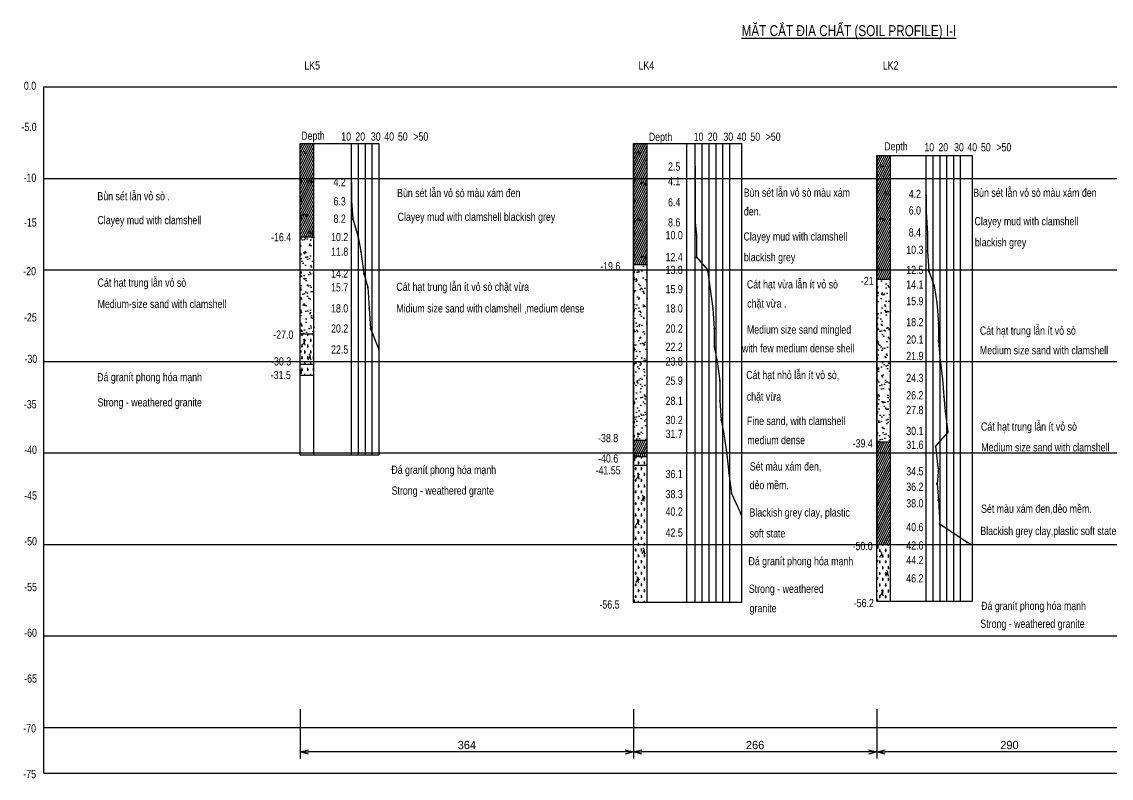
# Model space of a CAD drawing. Header units: millimetres. Extents: x -460 to 3871, y -2191 to 1614.
# Drawn here: x 1939 to 3130, y 787 to 1614 of the extents above; entities that cross this region are included whole.
import ezdxf
from ezdxf.enums import TextEntityAlignment as Align

# ---------------------------------------------------------------- set-up
doc = ezdxf.new("R2010")
doc.units = ezdxf.units.MM
for name, color, linetype in [('03_Dimension line', 4, 'Continuous'), ('HATCH', 8, 'Continuous'), ('Layer1', 7, 'Continuous'), ('Layer3', 7, 'Continuous'), ('Layer4', 7, 'Continuous'), ('Layer5', 7, 'Continuous'), ('LEGEND', 7, 'Continuous')]:
    doc.layers.add(name, color=color, linetype=linetype)
doc.layers.add('SPT Lines', color=7, linetype='Continuous', lineweight=30)
doc.styles.add('Kich Thuoc', font='vn_vni.shx')
doc.styles.add('TXT3', font='vn_vni.shx', dxfattribs={"width": 0.8})
doc.styles.add('vn_vni', font='vn_vni.shx', dxfattribs={"width": 0.8})
doc.dimstyles.new('D500', dxfattribs={"dimscale": 6, "dimtxt": 1.5, "dimasz": 1.5, "dimexe": 1.2, "dimexo": 0, "dimgap": 0.5, "dimtad": 1, "dimdec": 0, "dimzin": 0, "dimdsep": 46, "dimtxsty": 'Kich Thuoc', "dimblk": 'OPEN30', "dimcen": 0.09, "dimclrd": 256, "dimclre": 256, "dimclrt": 256, "dimadec": 0, "dimazin": 0, "dimtfac": 1, "dimtdec": 0, "dimtmove": 0, "dimatfit": 3, "dimldrblk": 'OPEN30', "dimfxl": 1, "dimtolj": 1, "dimtzin": 0, "dimarcsym": 0})
pattern_1 = [(63.43495, (2553.9757, 17.1948), (-1.122532, 2.245064), [])]
pattern_2 = [(0, (1926.445, 166.4296), (3.175, 6.35), [1.5875, -4.7625]), (90, (1927.2386, 164.842), (-3.175, 6.35), [3.175, -9.525])]

# ---------------------------------------------------------------- blocks, each defined once
blk = doc.blocks.new('WeaSym')
at = {"layer": 'Layer5'}
for points, knots in [([(0.29, 0.4), (0.22, 0.37), (0.1, 0.31), (-0.13, 0.23), (-0.3, -0.06), (-0.19, -0.64), (-0.96, -0.88), (-1.56, -1.18), (-1.63, -1.55), (-1.66, -1.7)], [0, 0, 0, 0, 0.248602, 0.391484, 0.732345, 1.135543, 1.988104, 2.650597, 3.069283, 3.069283, 3.069283, 3.069283]), ([(-1.03, 1.5), (-0.7, 1.41), (-0.06, 1.23), (0.35, 0.2), (0.38, -0.85), (0.85, -1.43), (1.06, -1.68)], [0, 0, 0, 0, 0.980013, 1.868212, 3.088691, 4.043605, 4.043605, 4.043605, 4.043605])]:
    blk.add_open_spline(points, degree=3, knots=knots, dxfattribs=at)
blk = doc.blocks.new('Mud')
at = {"layer": 'Layer1'}
blk.add_open_spline([(-2.54, -0.48), (-2.35, -0.21), (-2.01, 0.28), (-1.25, 0.76), (-0.41, 0.43), (0.13, -0.11), (0.69, -0.75), (1.53, -0.95), (2.04, -0.32), (2.26, 0.06), (2.38, 0.27)], degree=3, knots=[0, 0, 0, 0, 1.010535, 1.796684, 2.438777, 3.51977, 4.07449, 5.00931, 5.585625, 6.332998, 6.332998, 6.332998, 6.332998], dxfattribs=at)
blk = doc.blocks.new('_Open30')
at = {"color": 0, "linetype": 'ByBlock', "lineweight": -2}
for p, q in [((-1, 0.27), (0, 0)), ((0, 0), (-1, -0.27)), ((0, 0), (-1, 0))]:
    blk.add_line(p, q, dxfattribs=at)
blk = doc.blocks.new('*D19')
at = {"layer": '03_Dimension line', "lineweight": -2, "transparency": 16777216}
for p, q in [((2873.4, 862.6), (2873.4, 808.5)), ((3163.4, 862.6), (3163.4, 808.5)), ((3154.4, 815.7), (2882.4, 815.7))]:
    blk.add_line(p, q, dxfattribs=at)
at = {"layer": 'DEFPOINTS', "color": 0, "transparency": 16777216}
for p in [(2873.4, 862.6), (3163.4, 862.6), (2873.4, 815.7)]:
    blk.add_point(p, dxfattribs=at)
at = {"layer": '03_Dimension line', "lineweight": -2, "transparency": 16777216, "xscale": 9, "yscale": 9, "zscale": 9, "rotation": 180}
blk.add_blockref('_Open30', (2873.4, 815.7), dxfattribs=at)
at = {"layer": '03_Dimension line', "lineweight": -2, "transparency": 16777216, "xscale": 9, "yscale": 9, "zscale": 9}
blk.add_blockref('_Open30', (3163.4, 815.7), dxfattribs=at)
at = {"layer": '03_Dimension line', "transparency": 16777216, "insert": (3018.4, 823.2), "char_height": 9, "attachment_point": 5, "style": 'Kich Thuoc'}
blk.add_mtext('\\A1;290', dxfattribs=at)
blk = doc.blocks.new('*D20')
at = {"layer": '03_Dimension line', "lineweight": -2, "transparency": 16777216}
for p, q in [((2607.4, 862.6), (2607.4, 808.5)), ((2873.4, 862.6), (2873.4, 808.5)), ((2864.4, 815.7), (2616.4, 815.7))]:
    blk.add_line(p, q, dxfattribs=at)
at = {"layer": 'DEFPOINTS', "color": 0, "transparency": 16777216}
for p in [(2607.4, 862.6), (2873.4, 862.6), (2607.4, 815.7)]:
    blk.add_point(p, dxfattribs=at)
at = {"layer": '03_Dimension line', "lineweight": -2, "transparency": 16777216, "xscale": 9, "yscale": 9, "zscale": 9, "rotation": 180}
blk.add_blockref('_Open30', (2607.4, 815.7), dxfattribs=at)
at = {"layer": '03_Dimension line', "lineweight": -2, "transparency": 16777216, "xscale": 9, "yscale": 9, "zscale": 9}
blk.add_blockref('_Open30', (2873.4, 815.7), dxfattribs=at)
at = {"layer": '03_Dimension line', "transparency": 16777216, "insert": (2740.4, 823.2), "char_height": 9, "attachment_point": 5, "style": 'Kich Thuoc'}
blk.add_mtext('\\A1;266', dxfattribs=at)
blk = doc.blocks.new('*D21')
at = {"layer": '03_Dimension line', "lineweight": -2, "transparency": 16777216}
for p, q in [((2243.1, 862.6), (2243.1, 808.5)), ((2607.4, 862.6), (2607.4, 808.5)), ((2598.4, 815.7), (2252.1, 815.7))]:
    blk.add_line(p, q, dxfattribs=at)
at = {"layer": 'DEFPOINTS', "color": 0, "transparency": 16777216}
for p in [(2243.1, 862.6), (2607.4, 862.6), (2243.1, 815.7)]:
    blk.add_point(p, dxfattribs=at)
at = {"layer": '03_Dimension line', "lineweight": -2, "transparency": 16777216, "xscale": 9, "yscale": 9, "zscale": 9, "rotation": 180}
blk.add_blockref('_Open30', (2243.1, 815.7), dxfattribs=at)
at = {"layer": '03_Dimension line', "lineweight": -2, "transparency": 16777216, "xscale": 9, "yscale": 9, "zscale": 9}
blk.add_blockref('_Open30', (2607.4, 815.7), dxfattribs=at)
at = {"layer": '03_Dimension line', "transparency": 16777216, "insert": (2425.3, 823.2), "char_height": 9, "attachment_point": 5, "style": 'Kich Thuoc'}
blk.add_mtext('\\A1;364', dxfattribs=at)

msp = doc.modelspace()

# ---------------------------------------------------------------- hatches: boundary and pattern name
at = {"layer": 'HATCH'}
h = msp.add_hatch(dxfattribs=at)
h.set_pattern_fill('ANSI31', color=256, scale=0.5, style=0)
h.set_pattern_definition(pattern_1)
h.paths.add_polyline_path([(2258.1, 1480.4), (2243.1, 1480.4), (2243.1, 1456.4), (2258.1, 1456.4)])
h.paths.add_polyline_path([(2258.1, 1456.4), (2243.1, 1456.4), (2243.1, 1441.9), (2244.1, 1441.9), (2244.1, 1437.9), (2243.1, 1437.9), (2243.1, 1420.9), (2244.1, 1420.9), (2244.1, 1416.9), (2243.1, 1416.9), (2243.1, 1402.4), (2244.1, 1402.4), (2244.1, 1398.4), (2243.1, 1398.4), (2243.1, 1378.4), (2258.1, 1378.4)])
h = msp.add_hatch(dxfattribs=at)
h.set_pattern_fill('ANSI31', color=256, scale=0.5, style=0)
h.set_pattern_definition(pattern_1)
h.paths.add_polyline_path([(2622.4, 1480.4), (2607.4, 1480.4), (2607.4, 1454.4), (2622.4, 1454.4)])
h.paths.add_polyline_path([(2622.4, 1454.4), (2607.4, 1454.4), (2607.4, 1442.9), (2608.4, 1442.9), (2608.4, 1438.9), (2607.4, 1438.9), (2607.4, 1420.4), (2608.4, 1420.4), (2608.4, 1416.4), (2607.4, 1416.4), (2607.4, 1397.9), (2608.4, 1397.9), (2608.4, 1393.9), (2607.4, 1393.9), (2607.4, 1383.9), (2608.4, 1383.9), (2608.4, 1379.9), (2607.4, 1379.9), (2607.4, 1359.9), (2608.4, 1359.9), (2608.4, 1355.9), (2607.4, 1355.9), (2607.4, 1348.4), (2622.4, 1348.4)])
h = msp.add_hatch(dxfattribs=at)
h.set_pattern_fill('ANSI31', color=256, scale=0.5, style=0)
h.set_pattern_definition(pattern_1)
h.paths.add_polyline_path([(2888.4, 1467.4), (2873.4, 1467.4), (2873.4, 1433.4), (2888.4, 1433.4)])
h.paths.add_polyline_path([(2888.4, 1433.4), (2873.4, 1433.4), (2873.4, 1429.4), (2874.4, 1429.4), (2874.4, 1425.4), (2873.4, 1425.4), (2873.4, 1410.9), (2874.4, 1410.9), (2874.4, 1406.9), (2873.4, 1406.9), (2873.4, 1386.9), (2874.4, 1386.9), (2874.4, 1382.9), (2873.4, 1382.9), (2873.4, 1367.9), (2874.4, 1367.9), (2874.4, 1363.9), (2873.4, 1363.9), (2873.4, 1345.9), (2874.4, 1345.9), (2874.4, 1341.9), (2873.4, 1341.9), (2873.4, 1332.4), (2888.4, 1332.4)])
h = msp.add_hatch(dxfattribs=at)
h.set_pattern_fill('ANSI31', color=256, scale=0.5, style=0)
h.set_pattern_definition(pattern_1)
h.paths.add_polyline_path([(2622.4, 1156.4), (2607.4, 1156.4), (2607.4, 1140.4), (2622.4, 1140.4)])
h = msp.add_hatch(dxfattribs=at)
h.set_pattern_fill('ANSI31', color=256, scale=0.5, style=0)
h.set_pattern_definition(pattern_1)
h.paths.add_polyline_path([(2888.4, 1154.4), (2873.4, 1154.4), (2873.4, 1127.4), (2888.4, 1127.4)])
h = msp.add_hatch(dxfattribs=at)
h.set_pattern_fill('ANSI31', color=256, scale=0.5, style=0)
h.set_pattern_definition(pattern_1)
h.paths.add_polyline_path([(2888.4, 1127.4), (2873.4, 1127.4), (2873.4, 1108.4), (2874.4, 1108.4), (2874.4, 1104.4), (2873.4, 1104.4), (2873.4, 1090.9), (2874.4, 1090.9), (2874.4, 1086.9), (2873.4, 1086.9), (2873.4, 1064.9), (2874.4, 1064.9), (2874.4, 1060.9), (2873.4, 1060.9), (2873.4, 1042.4), (2888.4, 1042.4)])
at = {"layer": 'Layer3'}
h = msp.add_hatch(dxfattribs=at)
h.set_pattern_fill('AR-SAND', color=256, scale=0.15, style=0)
h.set_pattern_definition([(56.9112, (1352.114, 1100.43), (-0.240005, 14.6824), [0, -8.415734, 0, -9.412334, 0, -8.997084]), (14.7514, (1352.114, 1100.43), (6.74285, 21.50475), [0, -3.203046, 0, -5.35143, 0, -2.05073]), (308.1263, (1347.428, 1100.43), (11.86489, 0.04312), [0, -2.60231, 0, -9.36832, 0, -12.23086]), (298.6193, (1347.428, 1100.43), (11.45335, 6.68788), [0, -1.46613, 0, -6.920125, 0, -7.91709])])
h.paths.add_polyline_path([(2258.1, 1378.4), (2243.1, 1378.4), (2243.1, 1272.4), (2258.1, 1272.4)])
h = msp.add_hatch(dxfattribs=at)
h.set_pattern_fill('AR-SAND', color=256, scale=0.15, style=0)
h.set_pattern_definition([(56.9112, (1926.445, 1100.43), (-0.240005, 14.6824), [0, -8.41573, 0, -9.41233, 0, -8.99708]), (14.7514, (1926.445, 1100.43), (6.74285, 21.50475), [0, -3.20305, 0, -5.35143, 0, -2.05073]), (308.1263, (1921.759, 1100.43), (11.86489, 0.04312), [0, -2.60231, 0, -9.36832, 0, -12.23086]), (298.6193, (1921.759, 1100.43), (11.45335, 6.68788), [0, -1.46613, 0, -6.920125, 0, -7.91709])])
h.paths.add_polyline_path([(2622.4, 1348.4), (2607.4, 1348.4), (2607.4, 1156.4), (2622.4, 1156.4)])
h = msp.add_hatch(dxfattribs=at)
h.set_pattern_fill('AR-SAND', color=256, scale=0.15, style=0)
h.set_pattern_definition([(56.9112, (2612.445, 1087.43), (-0.24, 14.6824), [0, -8.41573, 0, -9.41233, 0, -8.99708]), (14.7514, (2612.445, 1087.43), (6.7428, 21.5048), [0, -3.20305, 0, -5.35143, 0, -2.05073]), (308.1263, (2607.759, 1087.43), (11.86489, 0.04312), [0, -2.60231, 0, -9.36832, 0, -12.23086]), (298.6193, (2607.759, 1087.43), (11.45335, 6.6879), [0, -1.46613, 0, -6.92012, 0, -7.9171])])
h.paths.add_polyline_path([(2888.4, 1332.4), (2873.4, 1332.4), (2873.4, 1154.4), (2888.4, 1154.4)])
at = {"layer": 'Layer4'}
h = msp.add_hatch(dxfattribs=at)
h.set_pattern_fill('ANSI31', color=256, scale=0.5, style=0)
h.set_pattern_definition([(63.43495, (1926.4449, 166.4296), (-1.122532, 2.245064), [])])
h.paths.add_polyline_path([(2622.4, 1140.4), (2607.4, 1140.4), (2607.4, 1140.2), (2608.4, 1140.2), (2608.4, 1138.4), (2622.4, 1138.4)])
at = {"layer": 'Layer5'}
h = msp.add_hatch(dxfattribs=at)
h.set_pattern_fill('CROSS', color=256, scale=0.5, style=0)
h.set_pattern_definition([(0, (1352.114, 1100.4296), (3.175, 6.35), [1.5875, -4.7625]), (90, (1352.9076, 1098.842), (-3.175, 6.35), [3.175, -9.525])])
h.paths.add_polyline_path([(2258.1, 1272.4), (2243.1, 1272.4), (2243.1, 1239.4), (2258.1, 1239.4)])
h.paths.add_polyline_path([(2258.1, 1239.4), (2243.1, 1239.4), (2243.1, 1233.4), (2244.1, 1233.4), (2244.1, 1229.4), (2243.1, 1229.4), (2243.1, 1227.4), (2258.1, 1227.4)])
h = msp.add_hatch(dxfattribs=at)
h.set_pattern_fill('CROSS', color=256, scale=0.5, style=0)
h.set_pattern_definition(pattern_2)
h.paths.add_polyline_path([(2622.4, 1138.4), (2608.4, 1138.4), (2608.4, 1136.2), (2608.4, 1133.7), (2607.4, 1133.7), (2607.4, 1128.9), (2622.4, 1128.9)])
h = msp.add_hatch(dxfattribs=at)
h.set_pattern_fill('CROSS', color=256, scale=0.5, style=0)
h.set_pattern_definition(pattern_2)
h.paths.add_polyline_path([(2622.4, 1128.9), (2607.4, 1128.9), (2607.4, 979.4), (2622.4, 979.4)])
h = msp.add_hatch(dxfattribs=at)
h.set_pattern_fill('CROSS', color=256, scale=0.5, style=0)
h.set_pattern_definition([(0, (2612.445, 153.4296), (3.175, 6.35), [1.5875, -4.7625]), (90, (2613.2386, 151.842), (-3.175, 6.35), [3.175, -9.525])])
h.paths.add_polyline_path([(2888.4, 1042.4), (2873.4, 1042.4), (2873.4, 1041.9), (2874.4, 1041.9), (2874.4, 1037.9), (2873.4, 1037.9), (2873.4, 980.4), (2888.4, 980.4)])

# ---------------------------------------------------------------- linework, layer by layer
at = {"color": 5}
for p, q in [((1962.8, 1542.4), (3303.6, 1542.4)), ((1962.8, 1242.4), (3871, 1242.4)), ((1962.8, 942.4), (3303.6, 942.4)), ((1962.8, 842.4), (3871, 842.4)), ((1962.8, 792.4), (3871, 792.4))]:
    msp.add_line(p, q, dxfattribs=at)
for p, q in [((2243.1, 1140.4), (2243.1, 1480.4)), ((2243.1, 1480.4), (2329, 1480.4)), ((2258.1, 1140.4), (2258.1, 1480.4)), ((2299, 1140.4), (2299, 1480.4)), ((2299, 1140.4), (2299, 1480.4)), ((2329, 1480.4), (2329, 1140.4)), ((2607.4, 1140.4), (2607.4, 1480.4)), ((2607.4, 1480.4), (2725.8, 1480.4)), ((2622.4, 1140.4), (2622.4, 1480.4)), ((2665.8, 1140.4), (2665.8, 1480.4)), ((2665.8, 1140.4), (2665.8, 1480.4)), ((2665.8, 1140.4), (2665.8, 1480.4)), ((2725.8, 1140.4), (2725.8, 1480.4)), ((2873.4, 1127.4), (2873.4, 1467.4)), ((2873.4, 1467.4), (2978.2, 1467.4)), ((2888.4, 1127.4), (2888.4, 1467.4)), ((2927.2, 1126), (2927.2, 1467.4)), ((2927.2, 1126), (2927.2, 1466)), ((2978.2, 1126), (2978.2, 1467.5)), ((2243.1, 1437.9), (2243.1, 1441.9)), ((2243.1, 1441.9), (2244.1, 1441.9)), ((2244.1, 1441.9), (2244.1, 1437.9)), ((2607.4, 1438.9), (2607.4, 1442.9)), ((2607.4, 1442.9), (2608.4, 1442.9)), ((2608.4, 1442.9), (2608.4, 1438.9)), ((2244.1, 1437.9), (2243.1, 1437.9)), ((2608.4, 1438.9), (2607.4, 1438.9)), ((2873.4, 1425.4), (2873.4, 1429.4)), ((2873.4, 1429.4), (2874.4, 1429.4)), ((2874.4, 1429.4), (2874.4, 1425.4)), ((2243.1, 1416.9), (2243.1, 1420.9)), ((2243.1, 1420.9), (2244.1, 1420.9)), ((2244.1, 1420.9), (2244.1, 1416.9)), ((2607.4, 1416.4), (2607.4, 1420.4)), ((2607.4, 1420.4), (2608.4, 1420.4)), ((2608.4, 1420.4), (2608.4, 1416.4)), ((2874.4, 1425.4), (2873.4, 1425.4)), ((2244.1, 1416.9), (2243.1, 1416.9)), ((2608.4, 1416.4), (2607.4, 1416.4)), ((2873.4, 1406.9), (2873.4, 1410.9)), ((2873.4, 1410.9), (2874.4, 1410.9)), ((2874.4, 1406.9), (2873.4, 1406.9)), ((2874.4, 1410.9), (2874.4, 1406.9)), ((2243.1, 1398.4), (2243.1, 1402.4)), ((2243.1, 1402.4), (2244.1, 1402.4)), ((2244.1, 1398.4), (2243.1, 1398.4)), ((2244.1, 1402.4), (2244.1, 1398.4)), ((2607.4, 1393.9), (2607.4, 1397.9)), ((2607.4, 1397.9), (2608.4, 1397.9)), ((2608.4, 1393.9), (2607.4, 1393.9)), ((2608.4, 1397.9), (2608.4, 1393.9)), ((2607.4, 1379.9), (2607.4, 1383.9)), ((2607.4, 1383.9), (2608.4, 1383.9)), ((2608.4, 1383.9), (2608.4, 1379.9)), ((2873.4, 1382.9), (2873.4, 1386.9)), ((2873.4, 1386.9), (2874.4, 1386.9)), ((2874.4, 1382.9), (2873.4, 1382.9)), ((2874.4, 1386.9), (2874.4, 1382.9)), ((2608.4, 1379.9), (2607.4, 1379.9)), ((2607.4, 1355.9), (2607.4, 1359.9)), ((2607.4, 1359.9), (2608.4, 1359.9)), ((2608.4, 1359.9), (2608.4, 1355.9)), ((2873.4, 1363.9), (2873.4, 1367.9)), ((2873.4, 1367.9), (2874.4, 1367.9)), ((2874.4, 1363.9), (2873.4, 1363.9)), ((2874.4, 1367.9), (2874.4, 1363.9)), ((2608.4, 1355.9), (2607.4, 1355.9)), ((2873.4, 1341.9), (2873.4, 1345.9)), ((2873.4, 1345.9), (2874.4, 1345.9)), ((2874.4, 1345.9), (2874.4, 1341.9)), ((2874.4, 1341.9), (2873.4, 1341.9)), ((2243.1, 1229.4), (2243.1, 1233.4)), ((2243.1, 1233.4), (2244.1, 1233.4)), ((2244.1, 1229.4), (2243.1, 1229.4)), ((2244.1, 1233.4), (2244.1, 1229.4)), ((2243.1, 1140.4), (2329, 1140.4)), ((2607.4, 979.4), (2607.4, 1140.4)), ((2607.4, 1136.2), (2607.4, 1140.2)), ((2607.4, 1140.2), (2608.4, 1140.2)), ((2607.4, 1133.7), (2607.4, 1137.7)), ((2607.4, 1137.7), (2608.4, 1137.7)), ((2608.4, 1136.2), (2607.4, 1136.2)), ((2608.4, 1133.7), (2607.4, 1133.7)), ((2608.4, 1140.2), (2608.4, 1136.2)), ((2608.4, 1137.7), (2608.4, 1133.7)), ((2622.4, 979.4), (2622.4, 1140.4)), ((2665.8, 979.4), (2665.8, 1140.4)), ((2665.8, 980.8), (2665.8, 1140.4)), ((2665.8, 979.4), (2665.8, 1140.4)), ((2725.8, 979.4), (2725.8, 1140.4)), ((2873.4, 980.4), (2873.4, 1127.4)), ((2888.4, 980.4), (2888.4, 1127.4)), ((2927.2, 980.4), (2927.2, 1126)), ((2927.2, 980.4), (2927.2, 1126)), ((2978.2, 980.4), (2978.2, 1126)), ((2873.4, 1104.4), (2873.4, 1108.4)), ((2873.4, 1108.4), (2874.4, 1108.4)), ((2874.4, 1108.4), (2874.4, 1104.4)), ((2874.4, 1104.4), (2873.4, 1104.4)), ((2873.4, 1086.9), (2873.4, 1090.9)), ((2873.4, 1090.9), (2874.4, 1090.9)), ((2874.4, 1086.9), (2873.4, 1086.9)), ((2874.4, 1090.9), (2874.4, 1086.9)), ((2873.4, 1060.9), (2873.4, 1064.9)), ((2873.4, 1064.9), (2874.4, 1064.9)), ((2874.4, 1060.9), (2873.4, 1060.9)), ((2874.4, 1064.9), (2874.4, 1060.9)), ((2873.4, 1037.9), (2873.4, 1041.9)), ((2873.4, 1041.9), (2874.4, 1041.9)), ((2874.4, 1037.9), (2873.4, 1037.9)), ((2874.4, 1041.9), (2874.4, 1037.9))]:
    msp.add_line(p, q)
at = {"color": 8}
for p, q in [((2306.5, 1480.4), (2306.5, 1140.4)), ((2314, 1480.4), (2314, 1140.4)), ((2321.5, 1480.4), (2321.5, 1140.4)), ((2674.8, 1140.4), (2674.8, 1480.4)), ((2682.3, 1480.4), (2682.3, 1140.4)), ((2689.8, 1480.4), (2689.8, 1140.4)), ((2697.3, 1480.4), (2697.3, 1140.4)), ((2704.8, 1480.4), (2704.8, 1140.4)), ((2712.3, 1480.4), (2712.3, 1140.4)), ((2934.7, 1467.4), (2934.7, 1126)), ((2942.2, 1467.4), (2942.2, 1126)), ((2949.7, 1467.4), (2949.7, 1126)), ((2957.2, 1467.4), (2957.2, 1126)), ((2964.7, 1467.4), (2964.7, 1126)), ((2674.8, 979.4), (2674.8, 1140.4)), ((2682.3, 1140.4), (2682.3, 979.4)), ((2689.8, 1140.4), (2689.8, 979.4)), ((2697.3, 1140.4), (2697.3, 979.4)), ((2704.8, 1140.4), (2704.8, 979.4)), ((2712.3, 1140.4), (2712.3, 979.4)), ((2934.7, 1126), (2934.7, 980.4)), ((2942.2, 1126), (2942.2, 980.4)), ((2949.7, 1126), (2949.7, 980.4)), ((2957.2, 1126), (2957.2, 980.4)), ((2964.7, 1126), (2964.7, 980.4))]:
    msp.add_line(p, q, dxfattribs=at)
for points in [[(2243.1, 1441.9), (2244.1, 1441.9), (2243.1, 1437.9), (2244.1, 1437.9)], [(2607.4, 1442.9), (2608.4, 1442.9), (2607.4, 1438.9), (2608.4, 1438.9)], [(2873.4, 1429.4), (2874.4, 1429.4), (2873.4, 1425.4), (2874.4, 1425.4)], [(2243.1, 1420.9), (2244.1, 1420.9), (2243.1, 1416.9), (2244.1, 1416.9)], [(2607.4, 1420.4), (2608.4, 1420.4), (2607.4, 1416.4), (2608.4, 1416.4)], [(2873.4, 1410.9), (2874.4, 1410.9), (2873.4, 1406.9), (2874.4, 1406.9)], [(2243.1, 1402.4), (2244.1, 1402.4), (2243.1, 1398.4), (2244.1, 1398.4)], [(2607.4, 1397.9), (2608.4, 1397.9), (2607.4, 1393.9), (2608.4, 1393.9)], [(2607.4, 1383.9), (2608.4, 1383.9), (2607.4, 1379.9), (2608.4, 1379.9)], [(2873.4, 1386.9), (2874.4, 1386.9), (2873.4, 1382.9), (2874.4, 1382.9)], [(2607.4, 1359.9), (2608.4, 1359.9), (2607.4, 1355.9), (2608.4, 1355.9)], [(2873.4, 1367.9), (2874.4, 1367.9), (2873.4, 1363.9), (2874.4, 1363.9)], [(2873.4, 1345.9), (2874.4, 1345.9), (2873.4, 1341.9), (2874.4, 1341.9)], [(2243.1, 1233.4), (2244.1, 1233.4), (2243.1, 1229.4), (2244.1, 1229.4)], [(2607.4, 1140.2), (2608.4, 1140.2), (2607.4, 1136.2), (2608.4, 1136.2)], [(2607.4, 1137.7), (2608.4, 1137.7), (2607.4, 1133.7), (2608.4, 1133.7)], [(2873.4, 1108.4), (2874.4, 1108.4), (2873.4, 1104.4), (2874.4, 1104.4)], [(2873.4, 1090.9), (2874.4, 1090.9), (2873.4, 1086.9), (2874.4, 1086.9)], [(2873.4, 1064.9), (2874.4, 1064.9), (2873.4, 1060.9), (2874.4, 1060.9)], [(2873.4, 1041.9), (2874.4, 1041.9), (2873.4, 1037.9), (2874.4, 1037.9)]]:
    msp.add_solid(points)
at = {"layer": 'Layer1'}
for p, q in [((2607.4, 1480.4), (2607.4, 1046.4)), ((2873.4, 1467.4), (2873.4, 1042.4)), ((2873.4, 1467.4), (2873.4, 1046.4))]:
    msp.add_line(p, q, dxfattribs=at)
at = {"layer": 'Layer1', "color": 5}
for p, q in [((1962.8, 1442.4), (3871, 1442.4)), ((1962.8, 1342.4), (3871, 1342.4)), ((1962.8, 1142.4), (3871, 1142.4)), ((1962.8, 1042.4), (3871, 1042.4))]:
    msp.add_line(p, q, dxfattribs=at)
at = {"layer": 'LEGEND'}
for p, q in [((1962.8, 792.4), (1962.8, 1542.4)), ((2243.1, 1378.4), (2258.1, 1378.4)), ((2607.4, 1348.4), (2622.4, 1348.4)), ((2873.4, 1332.4), (2888.4, 1332.4)), ((2243.1, 1272.4), (2258.1, 1272.4)), ((2243.1, 1239.4), (2258.1, 1239.4)), ((2243.1, 1227.4), (2258.1, 1227.4)), ((2607.4, 1156.4), (2622.4, 1156.4)), ((2873.4, 1154.4), (2888.4, 1154.4)), ((2607.4, 1138.4), (2622.4, 1138.4)), ((2607.4, 1128.9), (2622.4, 1128.9)), ((2873.4, 1042.4), (2888.4, 1042.4)), ((2888.4, 1042.4), (2928.4, 1042.4)), ((2607.4, 979.4), (2725.8, 979.4)), ((2873.4, 980.4), (2888.4, 980.4)), ((2888.4, 980.4), (2978.2, 980.4))]:
    msp.add_line(p, q, dxfattribs=at)
for centre, start_param, end_param in [((2243.9, 1459.4), -1.570796, 1.570796), ((2243.9, 1459.4), 1.570796, 4.712389), ((2608.2, 1457.4), -1.570796, 1.570796), ((2608.2, 1457.4), 1.570796, 4.712389), ((2874.2, 1445.9), -1.570796, 1.570796), ((2874.2, 1445.9), 1.570796, 4.712389), ((2243.9, 1376.9), -1.570796, 1.570796), ((2243.9, 1376.9), 1.570796, 4.712389), ((2243.9, 1359.4), -1.570796, 1.570796), ((2243.9, 1359.4), 1.570796, 4.712389), ((2243.9, 1335.9), -1.570796, 1.570796), ((2243.9, 1335.9), 1.570796, 4.712389), ((2608.2, 1339.9), -1.570796, 1.570796), ((2608.2, 1339.9), 1.570796, 4.712389), ((2874.2, 1323.9), -1.570796, 1.570796), ((2874.2, 1323.9), 1.570796, 4.712389), ((2243.9, 1320.9), -1.570796, 1.570796), ((2243.9, 1320.9), 1.570796, 4.712389), ((2608.2, 1318.9), -1.570796, 1.570796), ((2608.2, 1318.9), 1.570796, 4.712389), ((2243.9, 1297.9), -1.570796, 1.570796), ((2608.2, 1297.9), -1.570796, 1.570796), ((2243.9, 1297.9), 1.570796, 4.712389), ((2608.2, 1297.9), 1.570796, 4.712389), ((2243.9, 1276.4), -1.570796, 1.570796), ((2243.9, 1276.4), 1.570796, 4.712389), ((2608.2, 1275.9), -1.570796, 1.570796), ((2608.2, 1275.9), 1.570796, 4.712389), ((2874.2, 1282.9), -1.570796, 1.570796), ((2874.2, 1282.9), 1.570796, 4.712389), ((2874.2, 1263.9), -1.570796, 1.570796), ((2874.2, 1263.9), 1.570796, 4.712389), ((2243.9, 1253.4), -1.570796, 1.570796), ((2243.9, 1253.4), 1.570796, 4.712389), ((2608.2, 1256.4), -1.570796, 1.570796), ((2608.2, 1256.4), 1.570796, 4.712389), ((2608.2, 1239.9), -1.570796, 1.570796), ((2608.2, 1239.9), 1.570796, 4.712389), ((2874.2, 1245.9), -1.570796, 1.570796), ((2874.2, 1245.9), 1.570796, 4.712389), ((2608.2, 1218.9), -1.570796, 1.570796), ((2608.2, 1218.9), 1.570796, 4.712389), ((2874.2, 1221.9), -1.570796, 1.570796), ((2874.2, 1221.9), 1.570796, 4.712389), ((2874.2, 1202.9), -1.570796, 1.570796), ((2874.2, 1202.9), 1.570796, 4.712389), ((2608.2, 1196.9), -1.570796, 1.570796), ((2608.2, 1196.9), 1.570796, 4.712389), ((2874.2, 1186.9), -1.570796, 1.570796), ((2874.2, 1186.9), 1.570796, 4.712389), ((2608.2, 1175.9), -1.570796, 1.570796), ((2608.2, 1175.9), 1.570796, 4.712389), ((2608.2, 1160.9), -1.570796, 1.570796), ((2608.2, 1160.9), 1.570796, 4.712389), ((2874.2, 1163.9), -1.570796, 1.570796), ((2874.2, 1163.9), 1.570796, 4.712389), ((2874.2, 1149.9), -1.570796, 1.570796), ((2874.2, 1149.9), 1.570796, 4.712389), ((2874.2, 1123.4), -1.570796, 1.570796), ((2874.2, 1123.4), 1.570796, 4.712389), ((2608.2, 1116.9), -1.570796, 1.570796), ((2608.2, 1116.9), 1.570796, 4.712389), ((2874.2, 1024.4), -1.570796, 1.570796), ((2874.2, 1024.4), 1.570796, 4.712389), ((2874.2, 1005.9), -1.570796, 1.570796), ((2874.2, 1005.9), 1.570796, 4.712389), ((2608.2, 980.9), -1.570796, 1.570796), ((2608.2, 980.9), 1.570796, 4.712389), ((2874.2, 981.4), -1.570796, 1.570796), ((2874.2, 981.4), 1.570796, 4.712389)]:
    msp.add_ellipse(centre, major_axis=(0, 0.75), ratio=0.5, start_param=start_param, end_param=end_param, dxfattribs=at)
at = {"layer": 'LEGEND', "color": 1}
for centre, start_param, end_param in [((2674.8, 1455.4), -1.570796, 1.570796), ((2674.8, 1455.4), 1.570796, 4.712389), ((2299, 1438.4), -1.570796, 1.570796), ((2299, 1438.4), 1.570796, 4.712389), ((2674.8, 1439.4), -1.570796, 1.570796), ((2674.8, 1439.4), 1.570796, 4.712389), ((2299, 1417.4), -1.570796, 1.570796), ((2299, 1417.4), 1.570796, 4.712389), ((2927.2, 1424), -1.570796, 1.570796), ((2927.2, 1424), 1.570796, 4.712389), ((2674.8, 1416.4), -1.570796, 1.570796), ((2674.8, 1416.4), 1.570796, 4.712389), ((2927.2, 1406), -1.570796, 1.570796), ((2927.2, 1406), 1.570796, 4.712389), ((2300.5, 1398.4), -1.570796, 1.570796), ((2300.5, 1398.4), 1.570796, 4.712389), ((2674.8, 1394.4), -1.570796, 1.570796), ((2674.8, 1394.4), 1.570796, 4.712389), ((2928.7, 1382), -1.570796, 1.570796), ((2928.7, 1382), 1.570796, 4.712389), ((2306.5, 1378.4), -1.570796, 1.570796), ((2306.5, 1378.4), 1.570796, 4.712389), ((2676.3, 1380.4), -1.570796, 1.570796), ((2676.3, 1380.4), 1.570796, 4.712389), ((2309.5, 1362.4), -1.570796, 1.570796), ((2309.5, 1362.4), 1.570796, 4.712389), ((2928.7, 1363), -1.570796, 1.570796), ((2928.7, 1363), 1.570796, 4.712389), ((2676.3, 1356.4), -1.570796, 1.570796), ((2676.3, 1356.4), 1.570796, 4.712389), ((2312.5, 1338.4), -1.570796, 1.570796), ((2312.5, 1338.4), 1.570796, 4.712389), ((2688.3, 1342.4), -1.570796, 1.570796), ((2688.3, 1342.4), 1.570796, 4.712389), ((2930.2, 1341), -1.570796, 1.570796), ((2930.2, 1341), 1.570796, 4.712389), ((2317, 1323.4), -1.570796, 1.570796), ((2317, 1323.4), 1.570796, 4.712389), ((2936.2, 1325), -1.570796, 1.570796), ((2936.2, 1325), 1.570796, 4.712389), ((2691.3, 1321.4), -1.570796, 1.570796), ((2691.3, 1321.4), 1.570796, 4.712389), ((2318.5, 1300.4), -1.570796, 1.570796), ((2318.5, 1300.4), 1.570796, 4.712389), ((2694.3, 1300.4), -1.570796, 1.570796), ((2694.3, 1300.4), 1.570796, 4.712389), ((2939.2, 1307), -1.570796, 1.570796), ((2939.2, 1307), 1.570796, 4.712389), ((2320, 1278.4), -1.570796, 1.570796), ((2320, 1278.4), 1.570796, 4.712389), ((2695.8, 1278.4), -1.570796, 1.570796), ((2695.8, 1278.4), 1.570796, 4.712389), ((2940.7, 1284), -1.570796, 1.570796), ((2940.7, 1284), 1.570796, 4.712389), ((2940.7, 1265), -1.570796, 1.570796), ((2940.7, 1265), 1.570796, 4.712389), ((2329, 1255.4), -1.570796, 1.570796), ((2329, 1255.4), 1.570796, 4.712389), ((2695.8, 1258.4), -1.570796, 1.570796), ((2695.8, 1258.4), 1.570796, 4.712389), ((2698.8, 1242.4), -1.570796, 1.570796), ((2698.8, 1242.4), 1.570796, 4.712389), ((2942.2, 1247), -1.570796, 1.570796), ((2942.2, 1247), 1.570796, 4.712389), ((2701.8, 1221.4), -1.570796, 1.570796), ((2701.8, 1221.4), 1.570796, 4.712389), ((2945.2, 1223), -1.570796, 1.570796), ((2945.2, 1223), 1.570796, 4.712389), ((2946.7, 1204), -1.570796, 1.570796), ((2946.7, 1204), 1.570796, 4.712389), ((2701.8, 1199.4), -1.570796, 1.570796), ((2701.8, 1199.4), 1.570796, 4.712389), ((2948.2, 1188), -1.570796, 1.570796), ((2948.2, 1188), 1.570796, 4.712389), ((2703.3, 1178.4), -1.570796, 1.570796), ((2703.3, 1178.4), 1.570796, 4.712389), ((2706.3, 1163.4), -1.570796, 1.570796), ((2706.3, 1163.4), 1.570796, 4.712389), ((2951.2, 1165), -1.570796, 1.570796), ((2951.2, 1165), 1.570796, 4.712389), ((2937.7, 1150), -1.570796, 1.570796), ((2937.7, 1150), 1.570796, 4.712389), ((2711.6, 1120.2), -1.570796, 1.570796), ((2711.6, 1120.2), 1.570796, 4.712389), ((2940.4, 1125.8), -1.570796, 1.570796), ((2940.4, 1125.8), 1.570796, 4.712389), ((2938.9, 1108.8), -1.570796, 1.570796), ((2938.9, 1108.8), 1.570796, 4.712389), ((2714.6, 1098.2), -1.570796, 1.570796), ((2714.6, 1098.2), 1.570796, 4.712389), ((2940.4, 1090.8), -1.570796, 1.570796), ((2940.4, 1090.8), 1.570796, 4.712389), ((2941.9, 1064.8), -1.570796, 1.570796), ((2941.9, 1064.8), 1.570796, 4.712389), ((2971.9, 1044.8), -1.570796, 1.570796), ((2971.9, 1044.8), 1.570796, 4.712389)]:
    msp.add_ellipse(centre, major_axis=(0, 0.5), ratio=0.75, start_param=start_param, end_param=end_param, dxfattribs=at)
at = {"layer": 'SPT Lines', "color": 1}
for p, q in [((2674.8, 1455.4), (2674.8, 1439.4)), ((2299, 1438.4), (2299, 1417.4)), ((2674.8, 1439.4), (2674.8, 1416.4)), ((2299, 1417.4), (2300.5, 1398.4)), ((2927.2, 1424), (2927.2, 1406)), ((2674.8, 1416.4), (2674.8, 1394.4)), ((2927.2, 1406), (2928.7, 1382)), ((2300.5, 1398.4), (2306.5, 1378.4)), ((2674.8, 1394.4), (2676.3, 1380.4)), ((2928.7, 1382), (2928.7, 1363)), ((2306.5, 1378.4), (2309.5, 1362.4)), ((2676.3, 1380.4), (2676.3, 1356.4)), ((2309.5, 1362.4), (2312.5, 1338.4)), ((2928.7, 1363), (2930.2, 1341)), ((2676.3, 1356.4), (2688.3, 1342.4)), ((2312.5, 1338.4), (2317, 1323.4)), ((2688.3, 1342.4), (2691.3, 1321.4)), ((2930.2, 1341), (2936.2, 1325)), ((2317, 1323.4), (2318.5, 1300.4)), ((2936.2, 1325), (2939.2, 1307)), ((2691.3, 1321.4), (2694.3, 1300.4)), ((2318.5, 1300.4), (2320, 1278.4)), ((2694.3, 1300.4), (2695.8, 1278.4)), ((2939.2, 1307), (2940.7, 1284)), ((2320, 1278.4), (2329, 1255.4)), ((2695.8, 1278.4), (2695.8, 1258.4)), ((2940.7, 1284), (2940.7, 1265)), ((2940.7, 1265), (2942.2, 1247)), ((2695.8, 1258.4), (2698.8, 1242.4)), ((2698.8, 1242.4), (2701.8, 1221.4)), ((2942.2, 1247), (2945.2, 1223)), ((2701.8, 1221.4), (2701.8, 1199.4)), ((2945.2, 1223), (2946.7, 1204)), ((2946.7, 1204), (2948.2, 1188)), ((2701.8, 1199.4), (2703.3, 1178.4)), ((2948.2, 1188), (2951.2, 1165)), ((2703.3, 1178.4), (2706.3, 1163.4)), ((2706.3, 1163.4), (2709.3, 1140.6)), ((2951.2, 1165), (2937.7, 1150)), ((2937.7, 1150), (2940, 1126.7)), ((2709.3, 1140.6), (2711.6, 1120.2)), ((2711.6, 1120.2), (2714.6, 1098.2)), ((2940.8, 1125.8), (2939.3, 1108.8)), ((2939.3, 1108.8), (2940.8, 1090.8)), ((2714.6, 1098.2), (2723.7, 1078.4)), ((2940.8, 1090.8), (2942.3, 1064.8)), ((2723.7, 1078.4), (2725.1, 1074.3)), ((2942.3, 1064.8), (2972.3, 1044.8)), ((2972.3, 1044.8), (2978.2, 1041.6))]:
    msp.add_line(p, q, dxfattribs=at)

# ---------------------------------------------------------------- block references
at = {"layer": 'Layer1', "yscale": 2}
for p in [(2247.8, 1470.8), (2613.3, 1470.5), (2878.6, 1456.5), (2254, 1439.3), (2618.7, 1437.1), (2883.9, 1426.4), (2249.1, 1402.5), (2613.7, 1397.6), (2879.7, 1398), (2254, 1383.4), (2618.7, 1356.6)]:
    msp.add_blockref('Mud', p, dxfattribs=at)
at = {"layer": 'Layer5', "yscale": 2}
for p in [(2247.2, 1263.6), (2253.5, 1247.7), (2612.4, 1117.1), (2618, 1093.1), (2612.1, 1067.2), (2618.6, 1035.7), (2878.4, 1031.7), (2884.9, 1011), (2611.8, 1004.2), (2879.1, 989.6)]:
    msp.add_blockref('WeaSym', p, dxfattribs=at)

# ---------------------------------------------------------------- texts
at = {"layer": 'Layer1', "color": 4, "width": 0.8}
for s, height, style, p in [('%%UMAËT CAÉT ÑÒA CHAÁT (SOIL PROFILE) I-I', 12, 'TXT3', (2725.6, 1597.9)), ('LK5', 9, 'vn_vni', (2247.6, 1561.4)), ('LK4', 9, 'vn_vni', (2612.9, 1561.4)), ('LK2', 9, 'vn_vni', (2880, 1561.4))]:
    msp.add_text(s, height=height, dxfattribs=dict(at, style=style)).set_placement(p)
at = {"layer": 'LEGEND', "color": 4, "style": 'vn_vni', "width": 0.8}
for s, p in [('0.0', (1947.7, 1543.7)), ('-5.0', (1946.6, 1498.7)), ('-10', (1947.6, 1443.2)), ('-15', (1948, 1394.3)), ('-16.4', (2222.2, 1378.2)), ('-19.6', (2582, 1346.6)), ('-20', (1947.3, 1341)), ('-21', (2863, 1330.4)), ('-25', (1948.1, 1290.6)), ('-27.0', (2224.6, 1271.7)), ('-30', (1948.6, 1245.2)), ('-30.3', (2222.2, 1242.5)), ('-31.5', (2221.8, 1227.6)), ('-35', (1947.9, 1195.6)), ('-38.8', (2579.7, 1158.7)), ('-39.4', (2858, 1152.9)), ('-40', (1948.3, 1145.9)), ('-40.6', (2579.7, 1136.4)), ('-41.55', (2579.7, 1123.4)), ('-45', (1948.3, 1095.9)), ('-50', (1948.3, 1045.9)), ('-50.0', (2857.9, 1040.7)), ('-55', (1948.3, 995.9)), ('-56.5', (2581.2, 976.8)), ('-56.2', (2859.2, 978.4)), ('-60', (1948.3, 945.9)), ('-65', (1948.3, 895.9)), ('-70', (1947.3, 841.5)), ('-75', (1947.3, 791.5))]:
    msp.add_text(s, height=9, dxfattribs=at).set_placement(p, align=Align.MIDDLE)
for s, p in [('Depth', (2244.2, 1484.6)), ('Depth', (2624.2, 1483.3)), ('Depth', (2881.5, 1473)), ('Buøn seùt laãn voû soø .', (2021.4, 1418.5)), ('Buøn seùt laãn voû soø maøu xaùm ñen', (2349, 1422)), ('Buøn seùt laãn voû soø maøu xaùm', (2728, 1422.4)), ('Buøn seùt laãn voû soø maøu xaùm ñen', (2978.8, 1422.3)), ('Clayey mud with clamshell blackish grey  ', (2349.6, 1396)), ('ñen.', (2728.1, 1401.9)), ('Clayey mud with clamshell ', (2021.4, 1392.4)), ('Clayey mud with clamshell ', (2980.2, 1391.2)), ('Clayey mud with clamshell ', (2727.7, 1374.5)), ('blackish grey ', (2980.6, 1368.1)), ('blackish grey ', (2728.1, 1351.9)), ('Caùt haït trung laãn voû soø', (2021.6, 1324)), ('Caùt haït trung laãn ít voû soø chaët vöøa', (2348.2, 1319.5)), ('Caùt haït vöøa laãn ít voû soø', (2731.4, 1322.2)), ('Medium-size sand with clamshell', (2021.6, 1300.7)), ('chaët vöøa .', (2731.7, 1301.3)), ('Midium size sand with clamshell ,medium dense ', (2348.2, 1295.9)), ('Medium size sand mingled ', (2731.4, 1272.7)), ('Caùt haït trung laãn ít voû soø', (2986.1, 1271.6)), ('with few medium dense shell', (2726, 1252.3)), ('Medium size sand with clamshell  ', (2986.1, 1250.2)), (' Ñaù granít phong hoùa maïnh', (2018.5, 1220.8)), (' Caùt haït nhoû laãn ít voû soø,', (2728, 1223.1)), (' chaët vöøa', (2728.6, 1199.5)), ('Strong - weathered granite ', (2021.5, 1193.2)), ('Fine sand, with clamshell ', (2731.4, 1172.9)), ('Caùt haït trung laãn ít voû soø', (2987.3, 1166.7)), ('medium dense ', (2731.8, 1152)), ('Medium size sand with clamshell  ', (2987.6, 1144.1)), ('Seùt maøu xaùm ñen,', (2734.6, 1123.2)), (' Ñaù granít phong hoùa maïnh', (2340, 1119.5)), ('deûo meàm.', (2734.4, 1102.8)), ('Strong - weathered grante', (2343, 1096.8)), ('Seùt maøu xaùm ñen,deûo meàm.', (2987.4, 1077)), (' Blackish grey clay, plastic', (2731.6, 1072.9)), (' Blackish grey clay,plastic soft state', (2983.9, 1052.7)), (' soft state', (2731.7, 1050.1)), (' Ñaù granít phong hoùa maïnh', (2730.4, 1019.7)), ('Strong - weathered ', (2733.5, 989.5)), ('granite', (2734.4, 968.3)), ('Ñaù granít phong hoùa maïnh', (2987.5, 970.8)), ('Strong - weathered granite ', (2986.6, 951.3))]:
    msp.add_text(s, height=9, dxfattribs=at).set_placement(p)
for s, p in [('10', (2293.3, 1488.2)), ('20', (2308.7, 1488.2)), ('30', (2325.7, 1488.2)), ('40', (2340.3, 1488.2)), ('50', (2355.2, 1488.2)), ('>50', (2374.9, 1488.2)), ('10', (2678.6, 1488)), ('20', (2694, 1488)), ('30', (2711.1, 1488)), ('40', (2725.6, 1488)), ('50', (2740.5, 1488)), ('>50', (2760.1, 1488)), ('10', (2930.8, 1476.5)), ('20', (2946.1, 1476.5)), ('30', (2963.2, 1476.5)), ('40', (2977.7, 1476.5)), ('50', (2992.6, 1476.5)), ('>50', (3012.3, 1476.5)), ('2.5', (2651.9, 1455.4)), ('4.2', (2286.2, 1438.4)), ('4.1', (2651.9, 1439.4)), ('4.2', (2915, 1425.4)), ('6.3', (2286.2, 1417.4)), ('6.4', (2651.9, 1416.4)), ('6.0', (2915, 1407.4)), ('8.2', (2286.2, 1398.4)), ('8.6', (2651.9, 1394.4)), ('10.2', (2286.2, 1378.4)), ('10.0', (2651.9, 1380.4)), ('8.4', (2915, 1383.4)), ('11.8', (2286.2, 1362.4)), ('12.4', (2651.9, 1356.4)), ('10.3', (2915, 1364.4)), ('13.8', (2651.9, 1342.4)), ('12.5', (2915, 1342.4)), ('14.2', (2286.2, 1338.4)), ('15.7', (2286.2, 1323.4)), ('15.9', (2651.9, 1321.4)), ('14.1', (2915, 1326.4)), ('15.9', (2915, 1308.4)), ('18.0', (2286.2, 1300.4)), ('18.0', (2651.9, 1300.4)), ('18.2', (2915, 1285.4)), ('20.2', (2286.2, 1278.4)), ('20.2', (2651.9, 1278.4)), ('22.2', (2651.9, 1258.4)), ('20.1', (2915, 1266.4)), ('22.5', (2286.2, 1255.4)), ('21.9', (2915, 1248.4)), ('23.8', (2651.9, 1242.4)), ('24.3', (2915, 1224.4)), ('25.9', (2651.9, 1221.4)), ('28.1', (2651.9, 1199.4)), ('26.2', (2915, 1205.4)), ('27.8', (2915, 1189.4)), ('30.2', (2651.9, 1178.4)), ('31.7', (2651.9, 1163.4)), ('30.1', (2915, 1166.4)), ('31.6', (2915, 1151.4)), ('36.1', (2651.9, 1119.4)), ('34.5', (2915, 1122.4)), ('36.2', (2915, 1105.4)), ('38.3', (2651.9, 1097.4)), ('38.0', (2915, 1087.4)), ('40.2', (2651.9, 1078.4)), ('42.5', (2651.9, 1055.4)), ('40.6', (2915, 1061.4)), ('42.6', (2915, 1041.4)), ('44.2', (2915, 1025.4)), ('46.2', (2915, 1005.4))]:
    msp.add_text(s, height=9, dxfattribs=at).set_placement(p, align=Align.MIDDLE_CENTER)

# ---------------------------------------------------------------- dimensions: what is measured, and where the dimension line sits
at = {"layer": '03_Dimension line', "color": 4}
for base, p1, p2, picture, middle in [((2243.1, 815.7), (2607.4, 862.6), (2243.1, 862.6), '*D21', (2425.3, 823.2)), ((2607.4, 815.7), (2873.4, 862.6), (2607.4, 862.6), '*D20', (2740.4, 823.2)), ((2873.4, 815.7), (3163.4, 862.6), (2873.4, 862.6), '*D19', (3018.4, 823.2))]:
    dim = msp.add_linear_dim(base=base, p1=p1, p2=p2, dimstyle='D500', dxfattribs=at)
    dim.commit()
    dim.dimension.update_dxf_attribs({"geometry": picture, "text_midpoint": middle})

doc.saveas('drawing.dxf')
